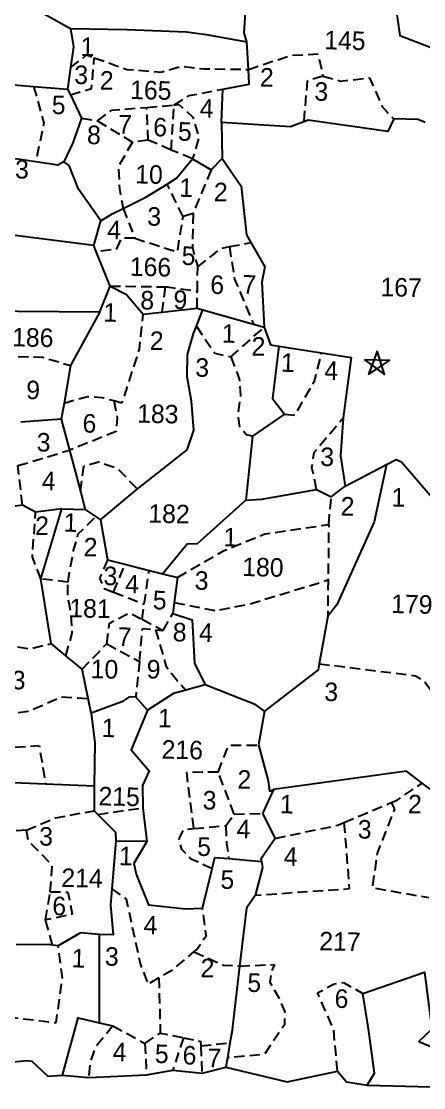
# Model space of a CAD drawing. Header units: metres. Extents: x 291404 to 294611, y 2095644 to 2100556.
# Drawn here: x 292436 to 292631, y 2098961 to 2099478 of the extents above; entities that cross this region are included whole.
import ezdxf
from ezdxf.enums import TextEntityAlignment as Align

# ---------------------------------------------------------------- set-up
doc = ezdxf.new("R2010")
doc.units = ezdxf.units.M
doc.header["$MEASUREMENT"] = 0
doc.linetypes.add('DASHED', pattern=[0.75, 0.5, -0.25])
for name, color, linetype in [('OFF', 1, 'Continuous'), ('POLY_PARCEL', 6, 'Continuous'), ('POLY_SUBPARCEL', 6, 'DASHED'), ('SYM_STONE', 1, 'Continuous'), ('TEXT_MAPIN', 7, 'Continuous'), ('TEXT_PARCEL', 7, 'Continuous')]:
    doc.layers.add(name, color=color, linetype=linetype)
doc.styles.add('TEXT_MAP', font='', dxfattribs={"height": 2.5})
doc.styles.get('TEXT_MAP').set_extended_font_data('Kruti Dev 050')

# ---------------------------------------------------------------- blocks, each defined once
blk = doc.blocks.new('STONE_STAR')
for points in [[(0, 0.639), (-0.376, -0.517), (0, -0.244), (0.375, -0.517)], [(-0.607, 0.197), (0.607, 0.197), (-0.376, -0.517), (-0.233, -0.075)]]:
    blk.add_lwpolyline(points, close=True)
blk.add_lwpolyline([(-0.233, -0.075), (0, -0.244)])

msp = doc.modelspace()

# ---------------------------------------------------------------- linework, layer by layer
at = {"layer": 'OFF'}
for points in [[(292455.64, 2098967.26), (292468.38, 2098966.17)], [(292468.38, 2098966.17), (292496.37, 2098967.48)], [(292496.37, 2098967.48), (292509.18, 2098969.65)], [(292509.18, 2098969.65), (292523.27, 2098968.26)], [(292523.27, 2098968.26), (292534.84, 2098971.13)], [(292534.84, 2098971.13), (292564.54, 2098964.07)], [(292603.34, 2098962.4), (292652.74, 2098961.23)]]:
    msp.add_lwpolyline(points, dxfattribs=at)
at = {"layer": 'POLY_PARCEL'}
for points in [[(292454.3, 2099523.79), (292447.87, 2099519.18), (292446.7, 2099481.19), (292459.58, 2099474.19)], [(292545.03, 2099467.64), (292543.66, 2099472.07), (292545.4, 2099498.72)], [(292617.01, 2099485.46), (292619.04, 2099470.75), (292637.66, 2099463.61), (292635.66, 2099452.52)], [(292459.58, 2099474.19), (292486.91, 2099473.6), (292515.8, 2099472.59), (292525.28, 2099471.2), (292545.03, 2099467.64)], [(292459.58, 2099474.19), (292460.96, 2099465.27), (292459.58, 2099455.2)], [(292545.7, 2099454.33), (292545.03, 2099467.64)], [(292459.58, 2099455.2), (292458.14, 2099444.74)], [(292533.39, 2099444.72), (292546.06, 2099447.09), (292545.7, 2099454.33)], [(292412.97, 2099450.29), (292412.67, 2099448.48), (292441.63, 2099446.1)], [(292441.63, 2099446.1), (292458.14, 2099444.74)], [(292458.14, 2099444.74), (292459.45, 2099442.04)], [(292459.45, 2099442.04), (292464.93, 2099430.69)], [(292532.76, 2099428.61), (292533.39, 2099444.72)], [(292464.93, 2099430.69), (292460.61, 2099418.69)], [(292572.52, 2099428.9), (292566.16, 2099426.43), (292532.76, 2099428.61)], [(292532.76, 2099428.61), (292533.04, 2099411.12)], [(292616.12, 2099430.35), (292613.35, 2099424.25), (292574.74, 2099429.76), (292572.52, 2099428.9)], [(292631.34, 2099428.56), (292627.85, 2099430.1), (292616.12, 2099430.35)], [(292460.61, 2099418.69), (292456.22, 2099409.5)], [(292442.65, 2099409.53), (292428.4, 2099411.59)], [(292506.38, 2099398.81), (292510.91, 2099401.61), (292518.64, 2099410.95)], [(292518.64, 2099410.95), (292527.63, 2099405.61)], [(292527.63, 2099405.61), (292533.04, 2099411.12)], [(292533.04, 2099411.12), (292542.14, 2099397.73), (292544.87, 2099374.21), (292546.97, 2099370.51)], [(292456.22, 2099409.5), (292453.41, 2099407.98), (292442.65, 2099409.53)], [(292474.23, 2099381.01), (292463.46, 2099396.28), (292458.96, 2099407.86), (292456.22, 2099409.5)], [(292484.97, 2099387.04), (292496.06, 2099392.42), (292506.38, 2099398.81)], [(292474.23, 2099381.01), (292479.64, 2099384.46), (292484.97, 2099387.04)], [(292470.81, 2099369), (292474.23, 2099381.01)], [(292470.81, 2099369), (292426.41, 2099374.62)], [(292471.97, 2099366.11), (292470.81, 2099369)], [(292546.97, 2099370.51), (292553.63, 2099358.77), (292552.3, 2099351.47), (292553.3, 2099329.45)], [(292478.71, 2099349.43), (292471.97, 2099366.11)], [(292473.69, 2099336.86), (292478.71, 2099349.43)], [(292478.71, 2099349.43), (292486.59, 2099345.37), (292494.8, 2099335.83)], [(292503.84, 2099336.81), (292520.87, 2099338.65)], [(292520.87, 2099338.65), (292523.59, 2099337.88)], [(292414.28, 2099337.38), (292473.69, 2099336.86)], [(292473.69, 2099336.86), (292459.52, 2099310.94)], [(292494.8, 2099335.83), (292503.84, 2099336.81)], [(292520.55, 2099329.95), (292523.59, 2099337.88)], [(292523.59, 2099337.88), (292548.24, 2099330.89)], [(292491.88, 2099251.1), (292516.04, 2099270.03), (292519.36, 2099279.69), (292518.1, 2099293.73), (292516.01, 2099305.44), (292516.25, 2099316.33), (292519.19, 2099326.39), (292520.55, 2099329.95)], [(292548.24, 2099330.89), (292553.3, 2099329.45)], [(292553.3, 2099329.45), (292556.35, 2099320.88), (292560.4, 2099320.25)], [(292560.4, 2099320.25), (292557.43, 2099294.96), (292563.26, 2099287.36)], [(292560.4, 2099320.25), (292581.16, 2099317.01)], [(292581.16, 2099317.01), (292595.53, 2099314.77), (292591.62, 2099285.67)], [(292459.52, 2099310.94), (292456.4, 2099292.73)], [(292456.4, 2099292.73), (292455.07, 2099285.01)], [(292563.26, 2099287.36), (292547.69, 2099276.77)], [(292455.07, 2099285.01), (292435.5, 2099283.53)], [(292455.07, 2099285.01), (292459.06, 2099269.93)], [(292591.62, 2099285.67), (292590.35, 2099267.22), (292592.67, 2099252.51)], [(292547.69, 2099276.77), (292544.41, 2099245.76)], [(292459.06, 2099269.93), (292464.3, 2099250.15)], [(292612.57, 2099262.98), (292606.6, 2099235.28), (292588.54, 2099195.11), (292584.13, 2099189.57)], [(292592.67, 2099252.51), (292612.57, 2099262.98)], [(292612.57, 2099262.98), (292617.31, 2099265.47), (292619.92, 2099264.24), (292643.69, 2099236.75), (292656.38, 2099199.24)], [(292464.3, 2099250.15), (292466.66, 2099241.25)], [(292474.08, 2099236.25), (292491.88, 2099251.1)], [(292544.41, 2099245.76), (292552.21, 2099246.13), (292578.65, 2099250.94)], [(292578.65, 2099250.94), (292585.83, 2099247.3), (292592.67, 2099252.51)], [(292504.15, 2099210.1), (292516.01, 2099224.61), (292521.12, 2099224.77), (292544.41, 2099245.76)], [(292436.26, 2099243.26), (292419.55, 2099240.93)], [(292442.63, 2099239.9), (292436.26, 2099243.26)], [(292455.3, 2099241.51), (292442.63, 2099239.9)], [(292445.17, 2099207.62), (292455.3, 2099241.51)], [(292455.3, 2099241.51), (292466.66, 2099241.25)], [(292466.66, 2099241.25), (292471.71, 2099237.84)], [(292471.71, 2099237.84), (292474.08, 2099236.25)], [(292474.08, 2099236.25), (292477.42, 2099216.84)], [(292477.42, 2099216.84), (292485.91, 2099214.7)], [(292485.91, 2099214.7), (292497.64, 2099211.74)], [(292497.64, 2099211.74), (292504.15, 2099210.1)], [(292504.15, 2099210.1), (292511.37, 2099208.33)], [(292450.09, 2099176.24), (292445.17, 2099207.62)], [(292511.37, 2099208.33), (292509.8, 2099196.23)], [(292509.8, 2099196.23), (292509.12, 2099190.92)], [(292509.12, 2099190.92), (292518.45, 2099187.77), (292519.62, 2099166.8), (292524.78, 2099156.33)], [(292584.13, 2099189.57), (292580.05, 2099166.52)], [(292457.25, 2099170.35), (292450.09, 2099176.24)], [(292465.15, 2099163.84), (292457.25, 2099170.35)], [(292468.06, 2099149.69), (292465.15, 2099163.84)], [(292580.05, 2099166.52), (292579.54, 2099163.61), (292553.58, 2099143.49)], [(292515.47, 2099153.77), (292509.38, 2099152.1), (292496.84, 2099144.04)], [(292524.78, 2099156.33), (292515.47, 2099153.77)], [(292553.58, 2099143.49), (292549.3, 2099146.68), (292524.78, 2099156.33)], [(292469.53, 2099142.53), (292468.06, 2099149.69)], [(292491.15, 2099150.39), (292487.93, 2099150.46), (292484.43, 2099148.12), (292469.53, 2099142.53)], [(292496.84, 2099144.04), (292491.15, 2099150.39)], [(292469.53, 2099142.53), (292471.37, 2099128.25), (292471, 2099107.45)], [(292496.84, 2099144.04), (292488.91, 2099124.87), (292497.69, 2099114.71), (292494.33, 2099107.5), (292494.65, 2099096.79)], [(292553.58, 2099143.49), (292550.55, 2099127.17)], [(292550.55, 2099127.17), (292555.29, 2099109.88), (292555.98, 2099104.76), (292557.88, 2099105.62)], [(292629.94, 2099108.66), (292622.29, 2099114.45), (292557.88, 2099105.62)], [(292643.89, 2099110.8), (292638.62, 2099111.63), (292635.51, 2099104.44), (292629.94, 2099108.66)], [(292420, 2099109.43), (292447.46, 2099108.36)], [(292447.46, 2099108.36), (292471, 2099107.45)], [(292471, 2099107.45), (292471.01, 2099095.36)], [(292557.88, 2099105.62), (292552.51, 2099094.01)], [(292471.01, 2099095.36), (292472.78, 2099093.56)], [(292494.65, 2099096.79), (292496.56, 2099080.39)], [(292472.78, 2099093.56), (292481.26, 2099084.94), (292481.44, 2099080.63)], [(292552.51, 2099094.01), (292558.72, 2099081.97)], [(292481.44, 2099080.63), (292479.55, 2099057.52)], [(292496.56, 2099080.39), (292481.44, 2099080.63)], [(292496.56, 2099080.39), (292490.15, 2099069.79), (292491.39, 2099064.66), (292497.25, 2099049.76), (292515.21, 2099047.77), (292523.55, 2099048.13)], [(292558.72, 2099081.97), (292551.79, 2099071.91), (292551.99, 2099070.78)], [(292528.13, 2099067.2), (292529.45, 2099072.71), (292536.19, 2099072.13)], [(292536.19, 2099072.13), (292551.99, 2099070.78)], [(292551.99, 2099070.78), (292552.51, 2099067.86), (292548.99, 2099054.24)], [(292523.55, 2099048.13), (292528.13, 2099067.2)], [(292479.55, 2099057.52), (292478.9, 2099049.54), (292480.2, 2099035.27), (292473.49, 2099035.42)], [(292548.99, 2099054.24), (292544.83, 2099048.15), (292541.48, 2099020.09)], [(292473.49, 2099035.42), (292464.37, 2099036.15), (292453.49, 2099029.93)], [(292473.49, 2099035.42), (292473.47, 2098992.69)], [(292450.84, 2099030.29), (292448.67, 2099030.57), (292433.23, 2099030.46)], [(292453.49, 2099029.93), (292450.84, 2099030.29)], [(292541.48, 2099020.09), (292537.63, 2098987.88), (292536.8, 2098982.87)], [(292601.19, 2099006.89), (292630.97, 2099017.22), (292634.6, 2098989.58), (292628.28, 2098983.53), (292651.66, 2098973.88)], [(292603.34, 2098962.4), (292606.84, 2098968.23), (292603.92, 2098989.67), (292601.19, 2099006.89)], [(292455.64, 2098967.26), (292463.29, 2098995.05), (292473.47, 2098992.69)], [(292473.47, 2098992.69), (292480.05, 2098991.16)], [(292536.8, 2098982.87), (292535.61, 2098975.72)], [(292427.38, 2098971.54), (292431.61, 2098973.74), (292438.69, 2098974.41), (292440.85, 2098974.09), (292448.57, 2098966.87), (292455.64, 2098967.26)], [(292535.61, 2098975.72), (292534.84, 2098971.13)], [(292564.54, 2098964.07), (292588.85, 2098969.18)], [(292588.85, 2098969.18), (292593.24, 2098964.02), (292603.34, 2098962.4)]]:
    msp.add_lwpolyline(points, dxfattribs=at)
at = {"layer": 'POLY_SUBPARCEL', "ltscale": 10, "flags": 128}
for points in [[(292545.7, 2099454.33), (292566.15, 2099461.08), (292579.5, 2099461.87), (292581.79, 2099451.02)], [(292459.45, 2099442.04), (292469.77, 2099445.06), (292471.05, 2099460)], [(292459.58, 2099455.2), (292467.35, 2099461.32), (292471.05, 2099460)], [(292471.05, 2099460), (292486.88, 2099454.35), (292503.41, 2099452.97), (292513.14, 2099455.86), (292524.16, 2099454.59), (292545.7, 2099454.33)], [(292581.79, 2099451.02), (292574.17, 2099448.66), (292572.52, 2099428.9)], [(292581.79, 2099451.02), (292590.39, 2099448.68), (292604.47, 2099450.18), (292610.66, 2099436), (292616.12, 2099430.35)], [(292441.63, 2099446.1), (292446.63, 2099428.39), (292442.65, 2099409.53)], [(292509.67, 2099437.07), (292516.98, 2099441.65), (292533.39, 2099444.72)], [(292496.49, 2099435.95), (292509.67, 2099437.07)], [(292508.35, 2099415.29), (292509.67, 2099437.07)], [(292509.67, 2099437.07), (292512.06, 2099437.27), (292518.83, 2099431.26), (292521.73, 2099421.54), (292518.64, 2099410.95)], [(292472.55, 2099429.49), (292479.56, 2099434.51), (292496.49, 2099435.95)], [(292497.19, 2099419.99), (292496.49, 2099435.95)], [(292464.93, 2099430.69), (292472.55, 2099429.49)], [(292472.55, 2099429.49), (292489.58, 2099419.12)], [(292489.58, 2099419.12), (292482.78, 2099407.54), (292483.23, 2099396.49), (292484.97, 2099387.04)], [(292497.19, 2099419.99), (292489.58, 2099419.12)], [(292508.35, 2099415.29), (292497.19, 2099419.99)], [(292518.64, 2099410.95), (292508.35, 2099415.29)], [(292527.63, 2099405.61), (292518.93, 2099384.61)], [(292514.06, 2099382.99), (292506.38, 2099398.81)], [(292484.97, 2099387.04), (292490.7, 2099372.6)], [(292518.93, 2099384.61), (292514.06, 2099382.99)], [(292518.93, 2099384.61), (292518.58, 2099368.06), (292521.14, 2099358.69)], [(292490.7, 2099372.6), (292511.33, 2099365.93), (292514.06, 2099382.99)], [(292490.7, 2099372.6), (292484.16, 2099372.59), (292481.63, 2099367.12), (292471.97, 2099366.11)], [(292536.51, 2099368.49), (292546.97, 2099370.51)], [(292521.14, 2099358.69), (292532.72, 2099367.76), (292536.51, 2099368.49)], [(292536.51, 2099368.49), (292538.96, 2099352.79), (292548.24, 2099330.89)], [(292520.98, 2099346.97), (292521.14, 2099358.69)], [(292478.71, 2099349.43), (292505.4, 2099349.02)], [(292505.4, 2099349.02), (292503.84, 2099336.81)], [(292505.4, 2099349.02), (292506.44, 2099349), (292520.98, 2099346.97)], [(292520.87, 2099338.65), (292520.98, 2099346.97)], [(292480.59, 2099293.94), (292484.6, 2099292.88), (292492.94, 2099318.78), (292494.8, 2099335.83)], [(292520.55, 2099329.95), (292529.49, 2099316.83), (292537.24, 2099315.11)], [(292537.24, 2099315.11), (292553.3, 2099329.45)], [(292434.17, 2099315.27), (292445.9, 2099315.02), (292459.52, 2099310.94)], [(292537.24, 2099315.11), (292541.3, 2099304.51), (292541.9, 2099296.33), (292540.55, 2099287.41), (292541.21, 2099281.95), (292544.62, 2099277.6), (292547.69, 2099276.77)], [(292563.26, 2099287.36), (292568.27, 2099286.91), (292577.74, 2099303.37), (292581.16, 2099317.01)], [(292456.4, 2099292.73), (292467.92, 2099295.96), (292474.92, 2099295.42), (292480.59, 2099293.94)], [(292480.59, 2099293.94), (292482.11, 2099285.54), (292481.58, 2099278.94), (292459.06, 2099269.93)], [(292578.65, 2099250.94), (292576.53, 2099261.59), (292577.63, 2099268.8), (292591.62, 2099285.67)], [(292434.07, 2099262.44), (292459.06, 2099269.93)], [(292436.26, 2099243.26), (292434.07, 2099262.44)], [(292464.3, 2099250.15), (292466.04, 2099262.15), (292473.09, 2099264.34), (292482.36, 2099261.03), (292491.88, 2099251.1)], [(292584.65, 2099233.91), (292585.83, 2099247.3)], [(292445.17, 2099207.62), (292441.04, 2099218.3), (292442.63, 2099239.9)], [(292458.31, 2099206.01), (292458.32, 2099206.38), (292460.86, 2099220.86), (292463.28, 2099229.38), (292471.71, 2099237.84)], [(292511.37, 2099208.33), (292533.66, 2099221.21), (292553.6, 2099229.35), (292584.65, 2099233.91), (292584.33, 2099207.07)], [(292477.42, 2099216.84), (292473.64, 2099207.92), (292475.77, 2099203.03), (292480.44, 2099201.18)], [(292480.44, 2099201.18), (292485.91, 2099214.7)], [(292495.29, 2099195.3), (292497.64, 2099211.74)], [(292458.31, 2099206.01), (292445.17, 2099207.62)], [(292457.25, 2099170.35), (292460.39, 2099181.36), (292459.85, 2099190.69), (292458.16, 2099198.93), (292458.31, 2099206.01)], [(292509.8, 2099196.23), (292529.68, 2099192.22), (292546.54, 2099195.59), (292584.33, 2099207.07)], [(292584.33, 2099207.07), (292584.13, 2099189.57)], [(292480.44, 2099201.18), (292495.29, 2099195.3)], [(292494.25, 2099188.02), (292495.29, 2099195.3)], [(292477.06, 2099176.16), (292478.4, 2099186.2), (292488.2, 2099191.21), (292494.25, 2099188.02)], [(292504.42, 2099182.66), (292509.12, 2099190.92)], [(292492.92, 2099167.63), (292494.38, 2099183.62), (292500.78, 2099183.01)], [(292494.25, 2099188.02), (292504.42, 2099182.66)], [(292500.78, 2099183.01), (292505.91, 2099165.11), (292511.36, 2099158.29), (292515.47, 2099153.77)], [(292500.78, 2099183.01), (292504.42, 2099182.66)], [(292426.49, 2099175.79), (292439.81, 2099173.73), (292450.09, 2099176.24)], [(292465.15, 2099163.84), (292477.06, 2099176.16)], [(292477.06, 2099176.16), (292492.92, 2099167.63)], [(292492.92, 2099167.63), (292491.15, 2099150.39)], [(292580.05, 2099166.52), (292626.62, 2099160.74), (292630.96, 2099158.14), (292635.55, 2099151.75), (292640.51, 2099133.73), (292641.92, 2099124.17)], [(292389.43, 2099142.35), (292417.73, 2099140.77), (292439.42, 2099143.57), (292455.17, 2099150.53), (292468.06, 2099149.69)], [(292387.77, 2099123.57), (292444.35, 2099126.87), (292447.46, 2099108.36)], [(292531.08, 2099114.06), (292536.2, 2099127.05), (292550.55, 2099127.17)], [(292531.08, 2099114.06), (292515.69, 2099113.82), (292519.16, 2099086.67)], [(292538.9, 2099093.68), (292531.08, 2099114.06)], [(292614.95, 2099099.33), (292617.75, 2099100.52), (292629.94, 2099108.66)], [(292438.15, 2099085.94), (292452.21, 2099091.85), (292471.01, 2099095.36)], [(292472.78, 2099093.56), (292494.65, 2099096.79)], [(292592.01, 2099089.6), (292614.95, 2099099.33)], [(292614.95, 2099099.33), (292616.52, 2099096.27), (292608.09, 2099074.81), (292605.73, 2099058.07), (292632.92, 2099053.3)], [(292534.8, 2099088.07), (292538.9, 2099093.68)], [(292538.9, 2099093.68), (292552.51, 2099094.01)], [(292438.15, 2099085.94), (292423.67, 2099085)], [(292449.7, 2099056.11), (292450.72, 2099069.01), (292439.03, 2099080.7), (292438.15, 2099085.94)], [(292528.13, 2099067.2), (292517.93, 2099071.92), (292513.47, 2099076.57), (292512.16, 2099081.72), (292514.25, 2099086.23), (292519.16, 2099086.67)], [(292519.16, 2099086.67), (292534.8, 2099088.07)], [(292534.8, 2099088.07), (292535.18, 2099079.52), (292536.19, 2099072.13)], [(292592.01, 2099089.6), (292594.61, 2099057.45), (292548.99, 2099054.24)], [(292558.72, 2099081.97), (292589, 2099088.32), (292592.01, 2099089.6)], [(292449.7, 2099056.11), (292458.16, 2099055.93), (292460.41, 2099045.19), (292447.42, 2099042.48)], [(292447.42, 2099042.48), (292449.7, 2099056.11)], [(292479.55, 2099057.52), (292486.49, 2099052.65), (292493.3, 2099021.33), (292497.07, 2099011.31), (292509.16, 2099018.51), (292519.32, 2099026.94)], [(292519.32, 2099026.94), (292520.56, 2099027.96), (292525.18, 2099034.82), (292523.55, 2099048.13)], [(292450.84, 2099030.29), (292447.42, 2099042.48)], [(292384.21, 2098995.66), (292430.62, 2098995.34), (292452.57, 2098992.75), (292455.64, 2099014.44), (292453.49, 2099029.93)], [(292519.32, 2099026.94), (292533.52, 2099020.59), (292541.48, 2099020.09)], [(292541.48, 2099020.09), (292558.29, 2099020.85), (292556.63, 2099016.56), (292556.14, 2099012.25), (292560.31, 2099005.09), (292563.3, 2098997.96), (292563.17, 2098991.67), (292553.43, 2098977.35), (292535.61, 2098975.72)], [(292502.32, 2099014.43), (292503.05, 2098987.69)], [(292588.85, 2098969.18), (292587.03, 2098989.47), (292579.25, 2099007.08), (292586.94, 2099011.41), (292591.74, 2099012.15), (292601.19, 2099006.89)], [(292480.05, 2098991.16), (292471.4, 2098980.49), (292469.08, 2098973.76), (292468.38, 2098966.17)], [(292480.05, 2098991.16), (292495.61, 2098982.69)], [(292495.61, 2098982.69), (292503.05, 2098987.69), (292514.21, 2098985.43)], [(292495.61, 2098982.69), (292496.37, 2098967.48)], [(292514.21, 2098985.43), (292509.18, 2098969.65)], [(292514.21, 2098985.43), (292522.52, 2098983.74), (292522.62, 2098981.54)], [(292522.62, 2098981.54), (292536.8, 2098982.87)], [(292522.62, 2098981.54), (292523.27, 2098968.26)]]:
    msp.add_lwpolyline(points, dxfattribs=at)

# ---------------------------------------------------------------- block references
at = {"layer": 'SYM_STONE', "xscale": 9.974441035384446, "yscale": 9.974441035384446, "zscale": 9.974441035384446, "rotation": 358.7773004946598}
msp.add_blockref('STONE_STAR', (292607.99, 2099311.74), dxfattribs=at)

# ---------------------------------------------------------------- texts
at = {"layer": 'TEXT_MAPIN', "style": 'TEXT_MAP'}
for s, height, p in [('1', 8.98, (292467.73, 2099465.32)), ('3', 8.98, (292464.72, 2099451.72)), ('2', 8.98, (292477.07, 2099449.07)), ('2', 8.98, (292554.64, 2099450.54)), ('3', 8.98, (292581.04, 2099443.61)), ('5', 8.98, (292453.79, 2099437.07)), ('4', 8.98, (292525.51, 2099435.44)), ('7', 8.98, (292485.95, 2099427.74)), ('6', 8.98, (292502.96, 2099426.37)), ('8', 8.98, (292470.89, 2099422.61)), ('5', 8.98, (292514.94, 2099424.2)), ('3', 8.98, (292436.02, 2099405.96)), ('10', 8.977, (292497.57, 2099403.48)), ('1', 8.98, (292515.58, 2099397.07)), ('2', 8.98, (292532.33, 2099395.01)), ('3', 8.98, (292500.09, 2099383.11)), ('4', 8.98, (292480.71, 2099376.6)), ('5', 8.98, (292516.73, 2099364.01)), ('6', 8.98, (292530.62, 2099350.06)), ('7', 8.98, (292546.19, 2099350.19)), ('8', 8.98, (292496.72, 2099342.54)), ('9', 8.98, (292512.78, 2099342.78)), ('1', 8.98, (292478.81, 2099336.61)), ('1', 8.98, (292536.18, 2099326.44)), ('2', 8.98, (292501.29, 2099323)), ('2', 8.98, (292550.59, 2099320.25)), ('3', 8.98, (292523.34, 2099309.95)), ('1', 8.98, (292564.83, 2099312.34)), ('4', 8.98, (292585.88, 2099308.5)), ('9', 8.98, (292441.43, 2099299.1)), ('6', 8.98, (292468.71, 2099282.92)), ('3', 8.98, (292446.49, 2099273.75)), ('3', 8.98, (292583.89, 2099266.71)), ('4', 8.98, (292448.98, 2099255.05)), ('1', 8.98, (292618.41, 2099247.1)), ('2', 8.98, (292593.78, 2099242.81)), ('2', 8.98, (292445.73, 2099233.43)), ('1', 8.98, (292459.58, 2099234.9)), ('1', 8.98, (292536.99, 2099227.81)), ('2', 8.98, (292469.24, 2099223.08)), ('3', 8.98, (292478.88, 2099209.06)), ('4', 8.98, (292489.38, 2099205.09)), ('3', 8.98, (292523.08, 2099206.83)), ('5', 8.98, (292502.75, 2099197.26)), ('7', 8.98, (292485.77, 2099179.59)), ('8', 8.98, (292512.42, 2099181.82)), ('4', 8.98, (292525.15, 2099181.61)), ('10', 8.977, (292476, 2099163.9)), ('9', 8.98, (292499.79, 2099163.86)), ('3', 8.98, (292585.84, 2099152.91)), ('1', 8.98, (292505.26, 2099140.18)), ('1', 8.98, (292478.01, 2099135.47)), ('2', 8.98, (292543.75, 2099110.55)), ('3', 8.98, (292526.89, 2099100.42)), ('1', 8.98, (292564.32, 2099098.52)), ('2', 8.98, (292626.41, 2099098.63)), ('4', 8.98, (292543.37, 2099086.5)), ('3', 8.98, (292602.07, 2099086.33)), ('3', 8.98, (292447.71, 2099082.92)), ('5', 8.98, (292524.26, 2099077.86)), ('1', 8.98, (292486.37, 2099073.42)), ('4', 8.98, (292566.2, 2099073.17)), ('5', 8.98, (292535.54, 2099061.92)), ('6', 8.98, (292454.08, 2099049.22)), ('4', 8.98, (292498.27, 2099039.93)), ('1', 8.98, (292463.44, 2099023.91)), ('3', 8.98, (292479.56, 2099024.76)), ('2', 8.98, (292525.89, 2099019.24)), ('5', 8.98, (292548.58, 2099012)), ('6', 8.98, (292590.84, 2099004.33)), ('4', 8.98, (292483.33, 2098978.55)), ('5', 8.98, (292503.76, 2098977.56)), ('6', 8.98, (292517.2, 2098976.93)), ('7', 8.98, (292529.24, 2098975.63))]:
    msp.add_text(s, height=height, rotation=358.7773, dxfattribs=at).set_placement(p, align=Align.MIDDLE)
at = {"layer": 'TEXT_PARCEL', "style": 'TEXT_MAP'}
for s, p in [('145', (292592.48, 2099468.27)), ('165', (292498.44, 2099444.27)), ('166', (292498.28, 2099358.68)), ('167', (292619.72, 2099348.79)), ('186', (292441.26, 2099324.53)), ('183', (292501.83, 2099287.56)), ('182', (292507.26, 2099239.15)), ('180', (292552.76, 2099213.29)), ('179', (292624.9, 2099195.36)), ('181', (292468.98, 2099193.32)), ('213', (292427.74, 2099158.75)), ('216', (292513.69, 2099124.86)), ('215', (292483.12, 2099102.24)), ('214', (292465.11, 2099062.79)), ('217', (292590.08, 2099032.12))]:
    msp.add_text(s, height=8.977, rotation=358.7773, dxfattribs=at).set_placement(p, align=Align.MIDDLE)

doc.saveas('drawing.dxf')
